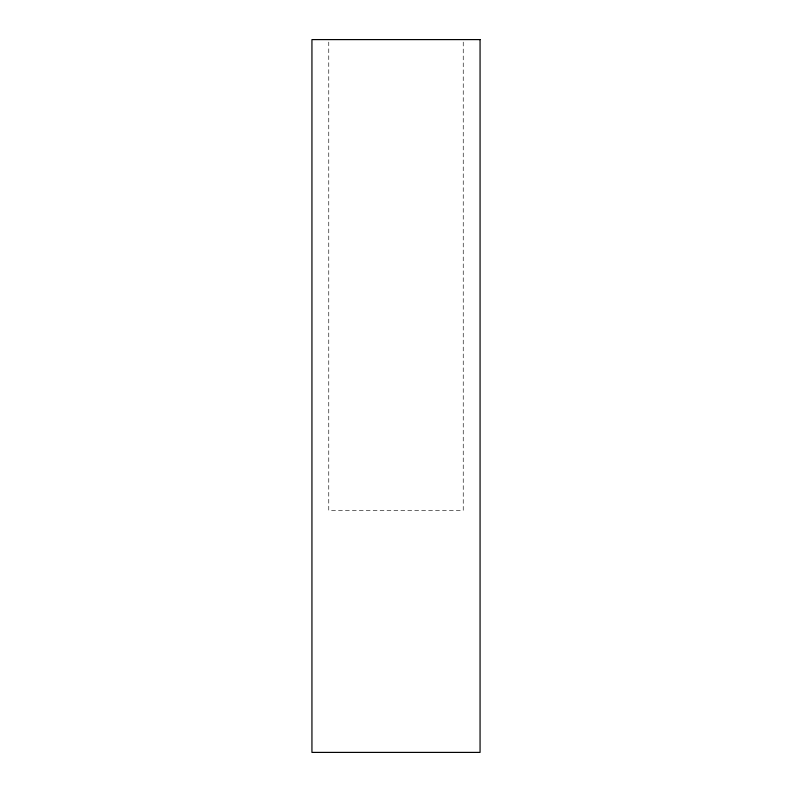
<?xml version="1.0" encoding="UTF-8"?>
<svg xmlns="http://www.w3.org/2000/svg" width="792" height="792" viewBox="0 0 792 792"><rect width="100%" height="100%" fill="white"/><g stroke="black" fill="none" stroke-linecap="round" stroke-linejoin="round"><path stroke-width="0.59" stroke-dasharray="3.96 2.97" d="M463.241 42.075L463.241 510.315L328.759 510.315L328.759 42.075"/><path stroke-width="1.19" d="M480.061 39.6L311.939 39.6L311.939 752.4L480.061 752.4L480.061 39.6"/></g></svg>
